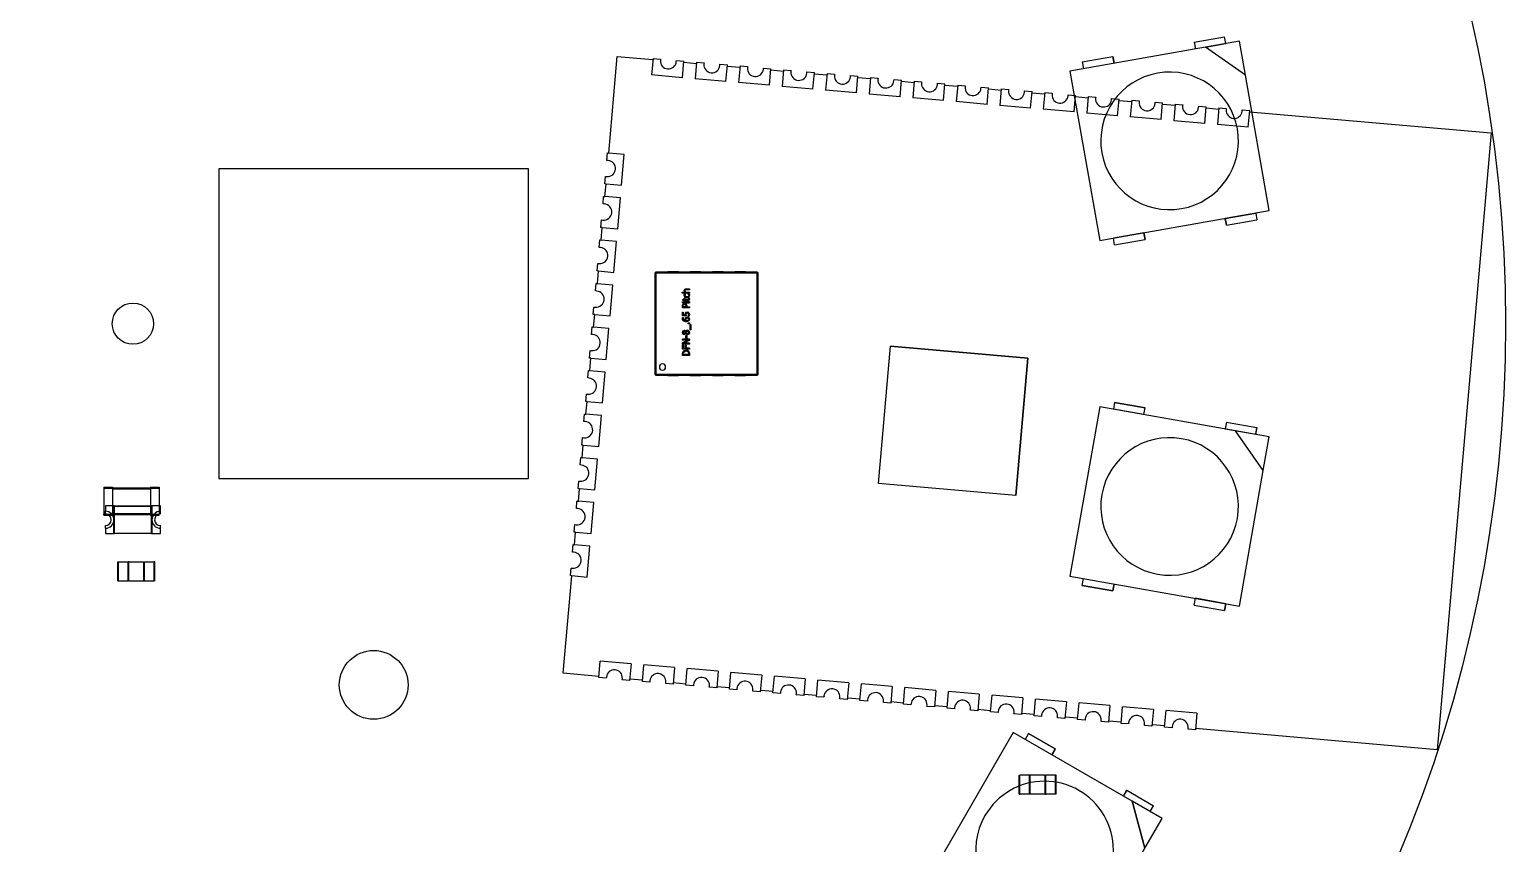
# Model space of a CAD drawing. Extents: x -39.9 to 39.9, y -39.9 to 39.9.
# Drawn here: x -3 to 39.9, y -15.11 to 8.55 of the extents above; entities that cross this region are included whole.
import ezdxf

# ---------------------------------------------------------------- set-up
doc = ezdxf.new("R2010")
doc.units = 0
doc.layers.get('0').update_dxf_attribs({"linetype": 'continuous'})

# ---------------------------------------------------------------- blocks, each defined once
blk = doc.blocks.new('PART__FEATURE008')
at = {"color": 0}
for p, q in [((15.175, 1.47), (15.175, -1.47)), ((18.145, 1.5), (15.205, 1.5)), ((18.145, 1.47), (15.205, 1.47)), ((15.205, 1.47), (15.205, -1.47)), ((15.545, 1.5), (15.545, 1.51)), ((15.855, 1.51), (15.545, 1.51)), ((15.855, 1.5), (15.855, 1.51)), ((16.195, 1.5), (16.195, 1.51)), ((16.505, 1.51), (16.195, 1.51)), ((16.505, 1.5), (16.505, 1.51)), ((16.845, 1.5), (16.845, 1.51)), ((17.155, 1.51), (16.845, 1.51)), ((17.155, 1.5), (17.155, 1.51)), ((17.495, 1.5), (17.495, 1.51)), ((17.805, 1.51), (17.495, 1.51)), ((17.805, 1.5), (17.805, 1.51)), ((18.145, -1.47), (18.145, 1.47)), ((18.175, -1.47), (18.175, 1.47)), ((18.175, -1.47), (18.175, 1.47)), ((15.967, 0.891), (15.967, 0.916)), ((15.967, 0.916), (16.042, 0.916)), ((16.176, 0.891), (15.967, 0.891)), ((16.034, 0.868), (16.062, 0.868)), ((16.062, 0.868), (16.062, 0.866)), ((16.063, 0.916), (16.176, 0.916)), ((16.078, 1.009), (16.176, 1.009)), ((16.176, 0.983), (16.09, 0.983)), ((16.139, 0.866), (16.139, 0.868)), ((16.139, 0.868), (16.167, 0.868)), ((16.176, 1.009), (16.176, 0.983)), ((16.176, 0.916), (16.176, 0.891)), ((15.974, 0.608), (15.974, 0.637)), ((15.974, 0.637), (16.001, 0.637)), ((15.974, 0.637), (15.974, 0.608)), ((16.001, 0.608), (15.974, 0.608)), ((15.974, 0.608), (16.001, 0.608)), ((15.976, 0.459), (15.976, 0.51)), ((16.176, 0.459), (15.976, 0.459)), ((15.982, 0.674), (15.982, 0.699)), ((15.982, 0.699), (16.026, 0.699)), ((16.026, 0.674), (15.982, 0.674)), ((15.999, 0.486), (15.999, 0.508)), ((16.078, 0.486), (15.999, 0.486)), ((16.001, 0.637), (16.001, 0.608)), ((16.001, 0.608), (16.001, 0.637)), ((16.026, 0.699), (16.026, 0.745)), ((16.026, 0.745), (16.046, 0.745)), ((16.026, 0.657), (16.026, 0.674)), ((16.046, 0.657), (16.026, 0.657)), ((16.026, 0.61), (16.026, 0.635)), ((16.026, 0.635), (16.176, 0.635)), ((16.176, 0.635), (16.026, 0.635)), ((16.176, 0.61), (16.026, 0.61)), ((16.026, 0.61), (16.176, 0.61)), ((16.046, 0.745), (16.046, 0.699)), ((16.046, 0.699), (16.118, 0.699)), ((16.13, 0.674), (16.046, 0.674)), ((16.046, 0.674), (16.046, 0.657)), ((16.078, 0.504), (16.078, 0.486)), ((16.101, 0.508), (16.101, 0.486)), ((16.101, 0.486), (16.176, 0.486)), ((16.152, 0.744), (16.152, 0.745)), ((16.152, 0.745), (16.174, 0.745)), ((16.176, 0.635), (16.176, 0.61)), ((16.176, 0.486), (16.176, 0.459)), ((15.975, 0.177), (16, 0.177)), ((15.976, 0.228), (15.976, 0.338)), ((15.976, 0.338), (15.999, 0.338)), ((16.079, 0.228), (15.976, 0.228)), ((15.999, 0.338), (15.999, 0.254)), ((15.999, 0.254), (16.052, 0.254)), ((16, 0.177), (16, 0.175)), ((16.137, -0.005), (16.137, 0.027)), ((16.137, 0.027), (16.176, 0.027)), ((16.14, 0.22), (16.14, 0.222)), ((16.169, 0.22), (16.14, 0.22)), ((16.176, 0.027), (16.176, -0.005)), ((16.076, -0.418), (16.076, -0.342)), ((16.076, -0.342), (16.1, -0.342)), ((16.076, -0.342), (16.076, -0.418)), ((16.1, -0.418), (16.076, -0.418)), ((16.1, -0.342), (16.1, -0.418)), ((16.176, -0.005), (16.137, -0.005)), ((16.199, -0.183), (16.199, -0.028)), ((16.199, -0.028), (16.216, -0.028)), ((16.199, -0.028), (16.199, -0.183)), ((16.216, -0.183), (16.199, -0.183)), ((16.216, -0.028), (16.216, -0.183)), ((15.976, -0.475), (15.976, -0.451)), ((15.976, -0.451), (16.176, -0.451)), ((16.176, -0.451), (15.976, -0.451)), ((15.976, -0.451), (15.976, -0.475)), ((15.976, -0.556), (16.134, -0.475)), ((16.134, -0.475), (15.976, -0.475)), ((16.134, -0.475), (15.976, -0.556)), ((15.976, -0.594), (15.976, -0.556)), ((15.976, -0.556), (15.976, -0.594)), ((16.176, -0.594), (15.976, -0.594)), ((15.976, -0.737), (15.976, -0.618)), ((15.976, -0.618), (15.999, -0.618)), ((15.976, -0.618), (15.976, -0.737)), ((16.176, -0.737), (15.976, -0.737)), ((15.999, -0.618), (15.999, -0.711)), ((15.999, -0.711), (16.056, -0.711)), ((16.176, -0.48), (16.003, -0.569)), ((16.003, -0.569), (16.176, -0.48)), ((16.003, -0.569), (16.176, -0.569)), ((16.176, -0.569), (16.003, -0.569)), ((16.056, -0.711), (16.056, -0.621)), ((16.056, -0.621), (16.079, -0.621)), ((16.056, -0.621), (16.056, -0.711)), ((16.079, -0.621), (16.079, -0.711)), ((16.079, -0.711), (16.176, -0.711)), ((16.176, -0.711), (16.079, -0.711)), ((16.176, -0.451), (16.176, -0.48)), ((16.176, -0.569), (16.176, -0.594)), ((16.176, -0.711), (16.176, -0.737)), ((15.976, -0.924), (15.976, -0.878)), ((16.176, -0.924), (15.976, -0.924)), ((15.999, -0.897), (15.999, -0.877)), ((16.153, -0.897), (15.999, -0.897)), ((16.153, -0.877), (16.153, -0.897)), ((16.176, -0.878), (16.176, -0.924)), ((15.205, -1.47), (18.145, -1.47)), ((15.205, -1.5), (18.145, -1.5)), ((15.545, -1.5), (15.545, -1.51)), ((15.545, -1.51), (15.855, -1.51)), ((15.855, -1.5), (15.855, -1.51)), ((16.195, -1.5), (16.195, -1.51)), ((16.195, -1.51), (16.505, -1.51)), ((16.505, -1.5), (16.505, -1.51)), ((16.845, -1.5), (16.845, -1.51)), ((16.845, -1.51), (17.155, -1.51)), ((17.155, -1.5), (17.155, -1.51)), ((17.495, -1.5), (17.495, -1.51)), ((17.495, -1.51), (17.805, -1.51)), ((17.805, -1.5), (17.805, -1.51))]:
    blk.add_line(p, q, dxfattribs=at)
for points in [[(15.205, 1.47), (15.175, 1.47)], [(15.205, 1.5), (15.205, 1.47)], [(16.845, 1.5), (16.845, 1.5)], [(17.495, 1.5), (17.495, 1.5)], [(18.145, 1.47), (18.145, 1.5)], [(18.175, 1.47), (18.145, 1.47)], [(16.021, 0.962), (16.045, 1.002), (16.078, 1.009)], [(16.078, 1.009), (16.032, 0.993), (16.021, 0.962)], [(16.042, 0.916), (16.021, 0.96), (16.021, 0.962)], [(16.021, 0.962), (16.041, 0.917), (16.042, 0.916)], [(16.022, 0.824), (16.034, 0.868)], [(16.034, 0.868), (16.022, 0.824)], [(16.057, 0.979), (16.045, 0.955)], [(16.045, 0.955), (16.057, 0.979)], [(16.045, 0.955), (16.063, 0.916)], [(16.063, 0.916), (16.045, 0.955)], [(16.062, 0.866), (16.051, 0.849)], [(16.051, 0.849), (16.062, 0.866)], [(16.09, 0.983), (16.057, 0.979)], [(16.157, 0.823), (16.139, 0.866)], [(16.139, 0.866), (16.157, 0.823)], [(16.167, 0.868), (16.175, 0.848)], [(16.175, 0.848), (16.167, 0.868)], [(15.976, 0.51), (15.986, 0.558), (15.988, 0.562)], [(15.988, 0.562), (15.976, 0.514), (15.976, 0.51)], [(15.988, 0.562), (16.03, 0.586), (16.036, 0.586)], [(16.036, 0.586), (15.992, 0.567), (15.988, 0.562)], [(15.999, 0.508), (16.006, 0.544)], [(16.006, 0.544), (16.037, 0.558)], [(16.006, 0.544), (16.037, 0.558)], [(16.043, 0.773), (16.022, 0.817), (16.022, 0.824)], [(16.022, 0.824), (16.038, 0.777), (16.043, 0.773)], [(16.036, 0.586), (16.08, 0.568)], [(16.037, 0.558), (16.066, 0.547)], [(16.037, 0.558), (16.066, 0.547)], [(16.101, 0.754), (16.053, 0.765), (16.043, 0.773)], [(16.043, 0.773), (16.088, 0.754), (16.101, 0.754)], [(16.051, 0.849), (16.044, 0.823)], [(16.044, 0.823), (16.051, 0.849)], [(16.044, 0.823), (16.071, 0.785), (16.101, 0.78)], [(16.101, 0.78), (16.055, 0.795), (16.044, 0.823)], [(16.066, 0.547), (16.078, 0.504)], [(16.08, 0.568), (16.1, 0.523), (16.101, 0.508)], [(16.101, 0.78), (16.147, 0.796), (16.157, 0.823)], [(16.157, 0.823), (16.131, 0.785), (16.101, 0.78)], [(16.16, 0.773), (16.114, 0.754), (16.101, 0.754)], [(16.118, 0.699), (16.147, 0.702)], [(16.147, 0.702), (16.118, 0.699)], [(16.179, 0.717), (16.154, 0.677), (16.13, 0.674)], [(16.147, 0.702), (16.157, 0.724)], [(16.157, 0.724), (16.147, 0.702)], [(16.157, 0.724), (16.152, 0.744)], [(16.152, 0.744), (16.157, 0.724)], [(16.179, 0.824), (16.164, 0.777), (16.16, 0.773)], [(16.16, 0.773), (16.179, 0.818), (16.179, 0.824)], [(16.174, 0.745), (16.179, 0.717)], [(16.179, 0.717), (16.174, 0.745)], [(16.175, 0.848), (16.179, 0.824)], [(16.179, 0.824), (16.175, 0.848)], [(15.972, 0.154), (15.975, 0.177)], [(15.975, 0.177), (15.972, 0.154)], [(16.004, 0.086), (15.976, 0.126), (15.972, 0.154)], [(15.972, 0.154), (15.985, 0.106), (16.004, 0.086)], [(16, 0.175), (15.995, 0.15)], [(15.995, 0.15), (16, 0.175)], [(15.995, 0.15), (16.016, 0.107), (16.062, 0.092)], [(16.062, 0.092), (16.015, 0.107), (15.995, 0.15)], [(16.088, 0.064), (16.038, 0.07), (16.004, 0.086)], [(16.004, 0.086), (16.05, 0.068), (16.088, 0.064)], [(16.048, 0.134), (16.06, 0.172)], [(16.06, 0.172), (16.048, 0.134)], [(16.062, 0.092), (16.048, 0.134)], [(16.048, 0.134), (16.062, 0.092)], [(16.051, 0.272), (16.064, 0.318)], [(16.064, 0.318), (16.051, 0.272)], [(16.052, 0.254), (16.051, 0.272)], [(16.051, 0.272), (16.052, 0.254)], [(16.06, 0.172), (16.103, 0.194), (16.111, 0.194)], [(16.111, 0.194), (16.065, 0.178), (16.06, 0.172)], [(16.064, 0.318), (16.107, 0.339), (16.112, 0.339)], [(16.112, 0.339), (16.067, 0.322), (16.064, 0.318)], [(16.07, 0.128), (16.077, 0.153)], [(16.081, 0.092), (16.07, 0.128)], [(16.081, 0.092), (16.07, 0.128)], [(16.083, 0.3), (16.074, 0.268)], [(16.074, 0.268), (16.083, 0.3)], [(16.074, 0.268), (16.079, 0.228)], [(16.079, 0.228), (16.074, 0.268)], [(16.077, 0.153), (16.112, 0.167)], [(16.094, 0.091), (16.081, 0.092)], [(16.112, 0.312), (16.083, 0.3)], [(16.162, 0.086), (16.117, 0.066), (16.088, 0.064)], [(16.147, 0.106), (16.1, 0.091), (16.094, 0.091)], [(16.147, 0.106), (16.1, 0.091), (16.094, 0.091)], [(16.111, 0.194), (16.157, 0.179), (16.161, 0.175)], [(16.161, 0.175), (16.116, 0.194), (16.111, 0.194)], [(16.112, 0.339), (16.158, 0.323), (16.16, 0.321)], [(16.16, 0.321), (16.115, 0.339), (16.112, 0.339)], [(16.145, 0.301), (16.112, 0.312)], [(16.112, 0.312), (16.145, 0.301)], [(16.112, 0.167), (16.155, 0.146), (16.158, 0.131)], [(16.14, 0.222), (16.151, 0.243)], [(16.151, 0.243), (16.14, 0.222)], [(16.157, 0.273), (16.145, 0.301)], [(16.145, 0.301), (16.157, 0.273)], [(16.158, 0.131), (16.147, 0.106)], [(16.158, 0.131), (16.147, 0.106)], [(16.151, 0.243), (16.157, 0.273)], [(16.157, 0.273), (16.151, 0.243)], [(16.16, 0.321), (16.18, 0.277), (16.18, 0.272)], [(16.161, 0.175), (16.18, 0.13)], [(16.18, 0.13), (16.161, 0.175)], [(16.18, 0.13), (16.162, 0.086)], [(16.162, 0.086), (16.18, 0.13)], [(16.18, 0.272), (16.17, 0.223), (16.169, 0.22)], [(16.169, 0.22), (16.18, 0.268), (16.18, 0.272)], [(15.971, -0.255), (15.987, -0.21), (16.022, -0.195)], [(16.022, -0.195), (15.98, -0.219), (15.971, -0.255)], [(16.024, -0.316), (15.982, -0.293), (15.971, -0.255)], [(15.971, -0.255), (15.988, -0.301), (16.024, -0.316)], [(15.991, -0.256), (16.02, -0.222), (16.022, -0.222)], [(15.991, -0.256), (16.02, -0.222), (16.022, -0.222)], [(16.021, -0.289), (15.991, -0.256), (15.991, -0.256)], [(16.05, -0.27), (16.021, -0.289)], [(16.05, -0.27), (16.021, -0.289)], [(16.022, -0.195), (16.065, -0.218), (16.07, -0.226)], [(16.07, -0.226), (16.031, -0.196), (16.022, -0.195)], [(16.022, -0.222), (16.062, -0.242)], [(16.022, -0.222), (16.062, -0.242)], [(16.068, -0.287), (16.03, -0.315), (16.024, -0.316)], [(16.024, -0.316), (16.065, -0.292), (16.068, -0.287)], [(16.062, -0.242), (16.05, -0.27)], [(16.062, -0.242), (16.05, -0.27)], [(16.12, -0.321), (16.077, -0.3), (16.068, -0.287)], [(16.07, -0.226), (16.104, -0.192), (16.12, -0.19)], [(16.12, -0.19), (16.078, -0.212), (16.07, -0.226)], [(16.076, -0.271), (16.088, -0.241)], [(16.118, -0.294), (16.076, -0.271), (16.076, -0.271)], [(16.088, -0.241), (16.122, -0.218)], [(16.088, -0.241), (16.098, -0.227)], [(16.16, -0.255), (16.132, -0.292), (16.118, -0.294)], [(16.16, -0.255), (16.132, -0.292), (16.118, -0.294)], [(16.12, -0.19), (16.164, -0.21), (16.18, -0.255)], [(16.18, -0.255), (16.163, -0.21), (16.12, -0.19)], [(16.163, -0.303), (16.12, -0.321)], [(16.122, -0.218), (16.159, -0.245), (16.16, -0.255)], [(16.122, -0.218), (16.159, -0.245), (16.16, -0.255)], [(16.18, -0.255), (16.165, -0.302), (16.163, -0.303)], [(16.163, -0.303), (16.18, -0.258), (16.18, -0.255)], [(15.976, -0.878), (15.981, -0.829), (15.992, -0.807)], [(15.992, -0.807), (15.977, -0.854), (15.976, -0.878)], [(15.992, -0.807), (16.029, -0.775), (16.076, -0.766)], [(15.999, -0.877), (16.008, -0.828), (16.011, -0.824)], [(16.011, -0.824), (16.051, -0.796), (16.075, -0.794)], [(16.011, -0.824), (16.051, -0.796), (16.075, -0.794)], [(16.075, -0.794), (16.123, -0.806), (16.139, -0.822)], [(16.075, -0.794), (16.123, -0.806), (16.139, -0.822)], [(16.076, -0.766), (16.124, -0.777), (16.16, -0.807)], [(16.16, -0.807), (16.122, -0.775), (16.076, -0.766)], [(16.139, -0.822), (16.152, -0.869), (16.153, -0.877)], [(16.16, -0.807), (16.175, -0.854), (16.176, -0.878)], [(16.176, -0.878), (16.17, -0.828), (16.16, -0.807)], [(15.175, -1.47), (15.205, -1.47)], [(15.205, -1.47), (15.205, -1.5)], [(18.145, -1.47), (18.175, -1.47)], [(18.145, -1.5), (18.145, -1.47)]]:
    blk.add_lwpolyline(points, dxfattribs=at)
for centre, radius, start, end in [((15.205, 1.47), 0.03, 90, 180), ((18.145, 1.47), 0.03, 0, 90), ((15.394, -1.262), 0.0914, 90, -90), ((15.394, -1.262), 0.0914, 90, -90), ((15.394, -1.262), 0.0914, -90, 90), ((15.205, -1.47), 0.03, -180, -90), ((18.145, -1.47), 0.03, -90, 0)]:
    blk.add_arc(centre, radius, start, end, dxfattribs=at)
blk = doc.blocks.new('PART__FEATURE051')
at = {"color": 0}
for p, q in [((-0.84, -4.755), (-0.59, -4.755)), ((-0.84, -4.755), (-0.59, -4.755)), ((-0.84, -4.78), (-0.84, -5.54)), ((-0.84, -4.78), (-0.59, -4.78)), ((-0.59, -4.775), (0.51, -4.775)), ((-0.59, -4.78), (-0.59, -5.54)), ((-0.59, -4.8), (0.51, -4.8)), ((0.51, -4.755), (0.76, -4.755)), ((0.51, -4.755), (0.76, -4.755)), ((0.51, -4.78), (0.51, -5.54)), ((0.51, -4.78), (0.76, -4.78)), ((0.51, -4.8), (0.51, -5.52)), ((0.76, -4.78), (0.76, -5.54)), ((-0.84, -5.54), (-0.59, -5.54)), ((-0.84, -5.565), (-0.59, -5.565)), ((-0.59, -5.52), (0.51, -5.52)), ((-0.59, -5.545), (0.51, -5.545)), ((0.51, -5.54), (0.76, -5.54)), ((0.51, -5.565), (0.76, -5.565))]:
    blk.add_line(p, q, dxfattribs=at)
for points in [[(-0.84, -4.755), (-0.84, -4.78)], [(-0.59, -4.755), (-0.59, -4.78)], [(-0.59, -4.78), (-0.59, -4.8)], [(0.51, -4.755), (0.51, -4.78)], [(0.76, -4.755), (0.76, -4.78)], [(-0.84, -5.565), (-0.84, -5.54)], [(-0.59, -5.565), (-0.59, -5.54)], [(0.51, -5.54), (0.51, -5.52)], [(0.51, -5.565), (0.51, -5.54)], [(0.76, -5.565), (0.76, -5.54)]]:
    blk.add_lwpolyline(points, dxfattribs=at)
blk = doc.blocks.new('PART__FEATURE023')
at = {"color": 0}
for p, q in [((25.765, -13.675), (25.765, -13.125)), ((26.065, -13.125), (25.785, -13.125)), ((25.785, -13.675), (25.785, -13.125)), ((26.065, -13.675), (26.065, -13.125)), ((26.085, -13.675), (26.085, -13.125)), ((26.515, -13.125), (26.085, -13.125)), ((26.515, -13.675), (26.515, -13.125)), ((26.815, -13.125), (26.535, -13.125)), ((26.535, -13.675), (26.535, -13.125)), ((26.815, -13.675), (26.815, -13.125)), ((26.835, -13.675), (26.835, -13.125)), ((26.065, -13.675), (25.785, -13.675)), ((26.515, -13.675), (26.085, -13.675)), ((26.815, -13.675), (26.535, -13.675))]:
    blk.add_line(p, q, dxfattribs=at)
for points in [[(25.765, -13.125), (25.785, -13.125)], [(26.085, -13.125), (26.065, -13.125)], [(26.515, -13.125), (26.535, -13.125)], [(26.835, -13.125), (26.815, -13.125)], [(25.765, -13.675), (25.785, -13.675)], [(26.085, -13.675), (26.065, -13.675)], [(26.515, -13.675), (26.535, -13.675)], [(26.835, -13.675), (26.815, -13.675)]]:
    blk.add_lwpolyline(points, dxfattribs=at)
blk = doc.blocks.new('PART__FEATURE044')
at = {"color": 0}
for p, q in [((-0.435, -7.475), (-0.435, -6.925)), ((-0.415, -6.925), (-0.135, -6.925)), ((-0.415, -7.475), (-0.415, -6.925)), ((-0.135, -7.475), (-0.135, -6.925)), ((-0.115, -6.925), (0.315, -6.925)), ((-0.115, -7.475), (-0.115, -6.925)), ((0.315, -7.475), (0.315, -6.925)), ((0.315, -7.475), (0.315, -6.925)), ((0.335, -6.925), (0.615, -6.925)), ((0.335, -7.475), (0.335, -6.925)), ((0.615, -7.475), (0.615, -6.925)), ((0.635, -7.475), (0.635, -6.925)), ((-0.415, -7.475), (-0.135, -7.475)), ((-0.115, -7.475), (0.315, -7.475)), ((0.335, -7.475), (0.615, -7.475))]:
    blk.add_line(p, q, dxfattribs=at)
for points in [[(-0.435, -6.925), (-0.415, -6.925)], [(-0.115, -6.925), (-0.135, -6.925)], [(0.315, -6.925), (0.335, -6.925)], [(0.635, -6.925), (0.615, -6.925)], [(-0.435, -7.475), (-0.415, -7.475)], [(-0.115, -7.475), (-0.135, -7.475)], [(0.315, -7.475), (0.335, -7.475)], [(0.635, -7.475), (0.615, -7.475)]]:
    blk.add_lwpolyline(points, dxfattribs=at)
blk = doc.blocks.new('PART__FEATURE037')
at = {"color": 0}
for p, q in [((28.107, -2.417), (27.239, -7.342)), ((32.046, -3.112), (28.107, -2.417)), ((28.536, -2.29), (28.501, -2.487)), ((29.387, -2.643), (28.501, -2.487)), ((28.536, -2.29), (29.422, -2.446)), ((29.422, -2.446), (28.536, -2.29)), ((29.387, -2.643), (29.422, -2.446)), ((31.786, -2.863), (31.751, -3.06)), ((31.786, -2.863), (32.672, -3.019)), ((31.751, -3.06), (32.637, -3.216)), ((31.751, -3.06), (32.637, -3.216)), ((32.858, -4.271), (32.046, -3.112)), ((33.031, -3.286), (32.046, -3.112)), ((32.637, -3.216), (32.672, -3.019)), ((32.858, -4.271), (33.031, -3.286)), ((32.163, -8.21), (32.858, -4.271)), ((27.239, -7.342), (32.163, -8.21)), ((27.598, -7.608), (27.633, -7.411)), ((27.598, -7.608), (28.484, -7.764)), ((28.484, -7.764), (27.598, -7.608)), ((28.519, -7.567), (28.484, -7.764)), ((30.848, -8.181), (30.883, -7.984)), ((31.769, -8.14), (30.883, -7.984)), ((31.769, -8.14), (31.734, -8.337)), ((30.848, -8.181), (31.734, -8.337))]:
    blk.add_line(p, q, dxfattribs=at)
for points in [[(32.672, -3.019), (32.663, -3.069), (32.655, -3.118), (32.646, -3.167), (32.637, -3.216)], [(28.484, -7.764), (28.493, -7.715), (28.502, -7.666), (28.511, -7.617), (28.519, -7.567)], [(31.734, -8.337), (31.743, -8.288), (31.752, -8.239), (31.76, -8.19), (31.769, -8.14)]]:
    blk.add_lwpolyline(points, dxfattribs=at)
for start, end in [(-10, 170), (170, -10)]:
    blk.add_arc((30.135, -5.314), 2, start, end, dxfattribs=at)
blk = doc.blocks.new('PART__FEATURE036')
at = {"color": 0}
for p, q in [((30.848, 8.181), (31.734, 8.337)), ((30.848, 8.181), (30.883, 7.984)), ((32.163, 8.21), (31.178, 8.036)), ((31.769, 8.14), (31.734, 8.337)), ((32.337, 7.225), (32.163, 8.21)), ((31.178, 8.036), (27.239, 7.342)), ((27.598, 7.608), (28.484, 7.764)), ((28.519, 7.567), (28.484, 7.764)), ((31.178, 8.036), (31.769, 8.14)), ((31.178, 8.036), (31.769, 8.14)), ((32.337, 7.225), (31.178, 8.036)), ((27.239, 7.342), (28.107, 2.417)), ((27.598, 7.608), (27.633, 7.411)), ((33.031, 3.286), (32.337, 7.225)), ((28.107, 2.417), (33.031, 3.286)), ((32.637, 3.216), (31.751, 3.06)), ((31.751, 3.06), (32.637, 3.216)), ((31.786, 2.863), (31.751, 3.06)), ((31.786, 2.863), (32.672, 3.019)), ((32.637, 3.216), (32.672, 3.019)), ((29.387, 2.643), (28.501, 2.487)), ((29.387, 2.643), (28.501, 2.487)), ((29.387, 2.643), (29.422, 2.446)), ((28.536, 2.29), (28.501, 2.487)), ((28.536, 2.29), (29.422, 2.446))]:
    blk.add_line(p, q, dxfattribs=at)
for points in [[(28.484, 7.764), (28.493, 7.715), (28.502, 7.666), (28.511, 7.617), (28.519, 7.567)], [(31.751, 3.06), (31.76, 3.011), (31.768, 2.962), (31.777, 2.912), (31.786, 2.863)], [(29.422, 2.446), (29.414, 2.496), (29.405, 2.545), (29.396, 2.594), (29.387, 2.643)]]:
    blk.add_lwpolyline(points, dxfattribs=at)
for start, end in [(10, -170), (-170, 10)]:
    blk.add_arc((30.135, 5.314), 2, start, end, dxfattribs=at)
blk = doc.blocks.new('PART__FEATURE007')
at = {"color": 0}
for p, q in [((-0.8, -5.3), (-0.8, -5.452)), ((-0.54, -5.3), (-0.8, -5.3)), ((-0.8, -5.452), (-0.8, -5.452)), ((-0.8, -5.53), (-0.8, -5.452)), ((-0.8, -5.53), (-0.8, -5.53)), ((-0.55, -6.09), (-0.55, -5.31)), ((-0.54, -5.3), (0.54, -5.3)), ((0.54, -5.31), (-0.54, -5.31)), ((-0.54, -5.31), (-0.54, -6.09)), ((0.8, -5.3), (0.54, -5.3)), ((0.54, -6.09), (0.54, -5.31)), ((0.55, -5.31), (0.55, -6.09)), ((0.8, -5.452), (0.8, -5.3)), ((0.8, -5.452), (0.8, -5.452)), ((0.8, -5.53), (0.8, -5.452)), ((0.8, -5.53), (0.8, -5.53)), ((-0.8, -5.87), (-0.8, -5.87)), ((-0.8, -5.948), (-0.8, -5.87)), ((-0.8, -5.948), (-0.8, -6.1)), ((-0.8, -5.948), (-0.8, -5.948)), ((0.8, -5.87), (0.8, -5.87)), ((0.8, -5.948), (0.8, -5.87)), ((0.8, -6.1), (0.8, -5.948)), ((0.8, -5.948), (0.8, -5.948)), ((-0.8, -6.1), (-0.54, -6.1)), ((-0.54, -6.09), (0.54, -6.09)), ((0.54, -6.1), (-0.54, -6.1)), ((0.54, -6.1), (0.8, -6.1))]:
    blk.add_line(p, q, dxfattribs=at)
for points in [[(-0.54, -5.31), (-0.55, -5.31)], [(-0.54, -5.31), (-0.54, -5.3)], [(0.54, -5.3), (0.54, -5.31)], [(0.55, -5.31), (0.54, -5.31)], [(-0.54, -6.09), (-0.55, -6.09)], [(-0.54, -6.09), (-0.54, -6.1)], [(0.54, -6.1), (0.54, -6.09)], [(0.55, -6.09), (0.54, -6.09)]]:
    blk.add_lwpolyline(points, dxfattribs=at)
for centre, radius, start, end in [((-0.8, -5.7), 0.248, -90, 90), ((-0.8, -5.7), 0.248, -90, 90), ((-0.8, -5.7), 0.17, -90, 90), ((-0.54, -5.31), 0.01, 90, 180), ((-0.54, -5.31), 0.01, 90, 180), ((-0.54, -5.31), 0.01, 90, 180), ((0.54, -5.31), 0.01, 0, 90), ((0.54, -5.31), 0.01, 0, 90), ((0.54, -5.31), 0.01, 0, 90), ((0.8, -5.7), 0.248, 90, -90), ((0.8, -5.7), 0.248, 90, -90), ((0.8, -5.7), 0.17, 90, -90), ((-0.54, -6.09), 0.01, -180, -90), ((-0.54, -6.09), 0.01, -180, -90), ((-0.54, -6.09), 0.01, -180, -90), ((0.54, -6.09), 0.01, -90, 0), ((0.54, -6.09), 0.01, -90, 0)]:
    blk.add_arc(centre, radius, start, end, dxfattribs=at)
blk = doc.blocks.new('PART__FEATURE038')
at = {"color": 0}
for p, q in [((25.585, -11.885), (23.085, -16.215)), ((29.049, -13.885), (25.585, -11.885)), ((26.032, -11.912), (25.932, -12.085)), ((26.032, -11.912), (26.811, -12.362)), ((26.811, -12.362), (26.032, -11.912)), ((26.711, -12.535), (26.811, -12.362)), ((28.89, -13.562), (28.79, -13.735)), ((28.89, -13.562), (29.669, -14.012)), ((29.415, -15.251), (29.049, -13.885)), ((29.915, -14.385), (29.049, -13.885)), ((29.049, -13.885), (29.415, -15.251)), ((29.569, -14.185), (29.669, -14.012)), ((29.415, -15.251), (29.915, -14.385)), ((27.415, -18.715), (29.415, -15.251)), ((23.085, -16.215), (27.415, -18.715)), ((23.332, -16.588), (23.432, -16.415)), ((23.332, -16.588), (24.111, -17.038)), ((24.111, -17.038), (23.332, -16.588)), ((24.211, -16.865), (24.111, -17.038)), ((26.19, -18.238), (26.29, -18.065)), ((26.19, -18.238), (26.969, -18.688)), ((27.069, -18.515), (26.969, -18.688))]:
    blk.add_line(p, q, dxfattribs=at)
for points in [[(26.811, -12.362), (26.786, -12.405), (26.761, -12.448), (26.736, -12.492), (26.711, -12.535)], [(28.79, -13.735), (28.815, -13.692), (28.84, -13.648), (28.865, -13.605), (28.89, -13.562)], [(23.432, -16.415), (23.407, -16.458), (23.382, -16.502), (23.357, -16.545), (23.332, -16.588)], [(26.969, -18.688), (26.994, -18.645), (27.019, -18.602), (27.044, -18.558), (27.069, -18.515)]]:
    blk.add_lwpolyline(points, dxfattribs=at)
for start, end in [(-30, 150), (150, -30)]:
    blk.add_arc((26.5, -15.3), 2, start, end, dxfattribs=at)
blk = doc.blocks.new('PART__FEATURE')
at = {"color": 0}
for p, q in [((2.5, 4.5), (2.5, -4.5)), ((11.5, 4.5), (2.5, 4.5)), ((11.5, -4.5), (11.5, 4.5)), ((2.5, -4.5), (11.5, -4.5))]:
    blk.add_line(p, q, dxfattribs=at)
for centre, radius in [((0, 0), 39.898), ((0, 0), 0.6), ((7, -10.5), 1)]:
    blk.add_circle(centre, radius, dxfattribs=at)
blk = doc.blocks.new('PART__FEATURE006')
at = {"color": 0}
for p, q in [((13.834, 4.961), (14.08, 7.768)), ((14.08, 7.768), (15.116, 7.677)), ((15.119, 7.712), (15.077, 7.229)), ((15.119, 7.712), (15.335, 7.693)), ((15.335, 7.693), (15.332, 7.658)), ((15.796, 7.618), (15.799, 7.653)), ((15.799, 7.653), (16.015, 7.634)), ((15.973, 7.15), (16.015, 7.634)), ((16.012, 7.599), (16.381, 7.566)), ((16.384, 7.601), (16.342, 7.118)), ((16.384, 7.601), (16.601, 7.582)), ((16.601, 7.582), (16.598, 7.547)), ((17.061, 7.507), (17.064, 7.542)), ((17.064, 7.542), (17.281, 7.523)), ((17.238, 7.04), (17.281, 7.523)), ((17.277, 7.488), (17.646, 7.456)), ((17.649, 7.491), (17.607, 7.007)), ((17.649, 7.491), (17.866, 7.472)), ((17.866, 7.472), (17.863, 7.437)), ((18.326, 7.396), (18.329, 7.431)), ((18.329, 7.431), (18.546, 7.412)), ((18.503, 6.929), (18.546, 7.412)), ((18.543, 7.377), (18.911, 7.345)), ((18.914, 7.38), (18.872, 6.897)), ((18.914, 7.38), (19.131, 7.361)), ((19.131, 7.361), (19.128, 7.326)), ((19.591, 7.286), (19.594, 7.32)), ((19.594, 7.32), (19.811, 7.301)), ((19.769, 6.818), (19.811, 7.301)), ((15.973, 7.15), (15.077, 7.229)), ((17.238, 7.04), (16.342, 7.118)), ((18.503, 6.929), (17.607, 7.007)), ((19.769, 6.818), (18.872, 6.897)), ((19.808, 7.267), (20.176, 7.234)), ((20.179, 7.269), (20.137, 6.786)), ((20.179, 7.269), (20.396, 7.25)), ((20.396, 7.25), (20.393, 7.215)), ((20.856, 7.175), (20.859, 7.21)), ((20.859, 7.21), (21.076, 7.191)), ((21.034, 6.708), (21.076, 7.191)), ((21.073, 7.156), (21.442, 7.124)), ((21.445, 7.159), (21.402, 6.675)), ((21.445, 7.159), (21.661, 7.14)), ((21.661, 7.14), (21.658, 7.105)), ((22.121, 7.064), (22.125, 7.099)), ((22.125, 7.099), (22.341, 7.08)), ((22.299, 6.597), (22.341, 7.08)), ((22.338, 7.045), (22.707, 7.013)), ((22.71, 7.048), (22.668, 6.565)), ((22.71, 7.048), (22.926, 7.029)), ((22.926, 7.029), (22.923, 6.994)), ((23.387, 6.954), (23.39, 6.988)), ((23.39, 6.988), (23.606, 6.969)), ((23.564, 6.486), (23.606, 6.969)), ((23.603, 6.935), (23.972, 6.902)), ((23.975, 6.937), (23.933, 6.454)), ((23.975, 6.937), (24.192, 6.918)), ((24.192, 6.918), (24.189, 6.883)), ((24.652, 6.843), (24.655, 6.878)), ((24.655, 6.878), (24.872, 6.859)), ((21.034, 6.708), (20.137, 6.786)), ((22.299, 6.597), (21.402, 6.675)), ((23.564, 6.486), (22.668, 6.565)), ((24.829, 6.376), (23.933, 6.454)), ((24.829, 6.376), (24.872, 6.859)), ((24.868, 6.824), (25.237, 6.792)), ((25.24, 6.826), (25.198, 6.343)), ((25.24, 6.826), (25.457, 6.808)), ((25.457, 6.808), (25.454, 6.773)), ((25.917, 6.732), (25.92, 6.767)), ((25.92, 6.767), (26.137, 6.748)), ((26.094, 6.265), (26.137, 6.748)), ((26.134, 6.713), (26.502, 6.681)), ((26.505, 6.716), (26.463, 6.233)), ((26.505, 6.716), (26.722, 6.697)), ((26.722, 6.697), (26.719, 6.662)), ((27.182, 6.621), (27.185, 6.656)), ((27.185, 6.656), (27.402, 6.637)), ((27.36, 6.154), (27.402, 6.637)), ((27.399, 6.602), (27.767, 6.57)), ((27.77, 6.605), (27.728, 6.122)), ((27.77, 6.605), (27.987, 6.586)), ((27.987, 6.586), (27.984, 6.551)), ((28.447, 6.511), (28.45, 6.546)), ((28.45, 6.546), (28.667, 6.527)), ((28.625, 6.044), (28.667, 6.527)), ((28.664, 6.492), (29.033, 6.46)), ((29.036, 6.494), (28.993, 6.011)), ((29.036, 6.494), (29.252, 6.475)), ((29.252, 6.475), (29.249, 6.441)), ((26.094, 6.265), (25.198, 6.343)), ((27.36, 6.154), (26.463, 6.233)), ((28.625, 6.044), (27.728, 6.122)), ((29.89, 5.933), (28.993, 6.011)), ((29.712, 6.4), (29.716, 6.435)), ((29.716, 6.435), (29.932, 6.416)), ((29.89, 5.933), (29.932, 6.416)), ((29.929, 6.381), (30.298, 6.349)), ((30.301, 6.384), (30.259, 5.901)), ((30.301, 6.384), (30.517, 6.365)), ((30.517, 6.365), (30.514, 6.33)), ((30.978, 6.289), (30.981, 6.324)), ((30.981, 6.324), (31.197, 6.305)), ((31.155, 5.822), (31.197, 6.305)), ((31.194, 6.27), (31.563, 6.238)), ((31.566, 6.273), (31.524, 5.79)), ((31.566, 6.273), (31.783, 6.254)), ((31.783, 6.254), (31.78, 6.219)), ((32.243, 6.179), (32.246, 6.214)), ((32.246, 6.214), (32.463, 6.195)), ((32.42, 5.711), (32.463, 6.195)), ((32.459, 6.16), (39.483, 5.545)), ((31.155, 5.822), (30.259, 5.901)), ((32.42, 5.711), (31.524, 5.79)), ((39.483, 5.545), (37.914, -12.386)), ((13.775, 4.748), (13.794, 4.964)), ((13.815, 4.744), (13.775, 4.748)), ((13.794, 4.964), (13.834, 4.961)), ((13.834, 4.961), (13.834, 4.958)), ((14.282, 4.919), (13.834, 4.958)), ((14.204, 4.023), (14.282, 4.919)), ((13.715, 4.063), (13.734, 4.28)), ((13.755, 4.059), (13.715, 4.063)), ((13.723, 3.696), (13.755, 4.059)), ((13.734, 4.28), (13.774, 4.276)), ((13.755, 4.062), (14.204, 4.023)), ((13.755, 4.062), (13.755, 4.059)), ((13.665, 3.483), (13.684, 3.699)), ((13.704, 3.479), (13.665, 3.483)), ((13.684, 3.699), (13.723, 3.696)), ((13.723, 3.696), (13.723, 3.693)), ((14.171, 3.654), (13.723, 3.693)), ((14.093, 2.758), (14.171, 3.654)), ((13.605, 2.798), (13.624, 3.014)), ((13.624, 3.014), (13.664, 3.011)), ((13.645, 2.794), (13.605, 2.798)), ((13.613, 2.431), (13.645, 2.794)), ((13.645, 2.797), (14.093, 2.758)), ((13.645, 2.797), (13.645, 2.794)), ((13.554, 2.217), (13.573, 2.434)), ((13.594, 2.214), (13.554, 2.217)), ((13.573, 2.434), (13.613, 2.431)), ((13.613, 2.431), (13.613, 2.428)), ((14.061, 2.389), (13.613, 2.428)), ((13.982, 1.492), (14.061, 2.389)), ((13.494, 1.533), (13.513, 1.749)), ((13.513, 1.749), (13.553, 1.746)), ((13.534, 1.529), (13.494, 1.533)), ((13.502, 1.165), (13.534, 1.529)), ((13.534, 1.532), (13.982, 1.492)), ((13.534, 1.532), (13.534, 1.529)), ((13.443, 0.952), (13.462, 1.169)), ((13.483, 0.949), (13.443, 0.952)), ((13.462, 1.169), (13.502, 1.165)), ((13.502, 1.165), (13.502, 1.163)), ((13.95, 1.124), (13.502, 1.163)), ((13.872, 0.227), (13.95, 1.124)), ((13.383, 0.267), (13.402, 0.484)), ((13.402, 0.484), (13.442, 0.481)), ((13.423, 0.264), (13.383, 0.267)), ((13.391, -0.1), (13.423, 0.264)), ((13.423, 0.266), (13.872, 0.227)), ((13.423, 0.266), (13.423, 0.264)), ((13.333, -0.313), (13.352, -0.096)), ((13.372, -0.316), (13.333, -0.313)), ((13.352, -0.096), (13.391, -0.1)), ((13.391, -0.1), (13.391, -0.102)), ((13.839, -0.141), (13.391, -0.102)), ((13.761, -1.038), (13.839, -0.141)), ((13.273, -0.998), (13.292, -0.781)), ((13.292, -0.781), (13.331, -0.785)), ((21.677, -4.642), (22.026, -0.657)), ((26.01, -1.005), (22.026, -0.657)), ((22.026, -0.657), (26.01, -1.005)), ((13.312, -1.001), (13.273, -0.998)), ((13.281, -1.365), (13.312, -1.001)), ((13.313, -0.999), (13.312, -1.001)), ((13.313, -0.999), (13.761, -1.038)), ((25.662, -4.99), (26.01, -1.005)), ((26.01, -1.005), (25.662, -4.99)), ((13.222, -1.578), (13.241, -1.361)), ((13.262, -1.582), (13.222, -1.578)), ((13.241, -1.361), (13.281, -1.365)), ((13.281, -1.365), (13.28, -1.367)), ((13.729, -1.407), (13.28, -1.367)), ((13.65, -2.303), (13.729, -1.407)), ((13.162, -2.263), (13.181, -2.046)), ((13.181, -2.046), (13.221, -2.05)), ((13.202, -2.266), (13.162, -2.263)), ((13.17, -2.63), (13.202, -2.266)), ((13.202, -2.264), (13.65, -2.303)), ((13.202, -2.264), (13.202, -2.266)), ((13.111, -2.843), (13.13, -2.627)), ((13.151, -2.847), (13.111, -2.843)), ((13.13, -2.627), (13.17, -2.63)), ((13.17, -2.63), (13.17, -2.633)), ((13.618, -2.672), (13.17, -2.633)), ((13.54, -3.568), (13.618, -2.672)), ((13.051, -3.528), (13.07, -3.311)), ((13.07, -3.311), (13.11, -3.315)), ((13.091, -3.532), (13.051, -3.528)), ((13.059, -3.895), (13.091, -3.532)), ((13.091, -3.529), (13.54, -3.568)), ((13.091, -3.529), (13.091, -3.532)), ((13, -4.108), (13.019, -3.892)), ((13.04, -4.112), (13, -4.108)), ((13.019, -3.892), (13.059, -3.895)), ((13.059, -3.895), (13.059, -3.898)), ((13.507, -3.937), (13.059, -3.898)), ((13.429, -4.833), (13.507, -3.937)), ((12.941, -4.793), (12.96, -4.577)), ((12.96, -4.577), (12.999, -4.58)), ((25.662, -4.99), (21.677, -4.642)), ((12.98, -4.797), (12.941, -4.793)), ((12.949, -5.16), (12.98, -4.797)), ((12.981, -4.794), (12.98, -4.797)), ((12.981, -4.794), (13.429, -4.833)), ((12.89, -5.374), (12.909, -5.157)), ((12.93, -5.377), (12.89, -5.374)), ((12.909, -5.157), (12.949, -5.16)), ((12.949, -5.16), (12.948, -5.163)), ((13.397, -5.202), (12.948, -5.163)), ((13.318, -6.099), (13.397, -5.202)), ((12.83, -6.058), (12.849, -5.842)), ((12.849, -5.842), (12.889, -5.845)), ((12.779, -6.639), (12.798, -6.422)), ((12.798, -6.422), (12.838, -6.426)), ((12.87, -6.062), (12.83, -6.058)), ((12.838, -6.426), (12.87, -6.062)), ((12.838, -6.426), (12.838, -6.428)), ((13.286, -6.467), (12.838, -6.428)), ((12.87, -6.059), (13.318, -6.099)), ((12.87, -6.059), (12.87, -6.062)), ((12.819, -6.642), (12.779, -6.639)), ((13.208, -7.364), (13.286, -6.467)), ((12.719, -7.324), (12.738, -7.107)), ((12.738, -7.107), (12.778, -7.11)), ((12.511, -10.164), (12.759, -7.327)), ((12.759, -7.327), (12.719, -7.324)), ((12.759, -7.325), (13.208, -7.364)), ((12.759, -7.325), (12.759, -7.327)), ((13.544, -10.289), (13.586, -9.806)), ((14.483, -9.885), (13.586, -9.806)), ((13.547, -10.254), (12.511, -10.164)), ((13.761, -10.308), (13.544, -10.289)), ((13.764, -10.273), (13.761, -10.308)), ((14.483, -9.885), (14.44, -10.368)), ((14.809, -10.4), (14.851, -9.917)), ((15.748, -9.995), (14.851, -9.917)), ((15.748, -9.995), (15.706, -10.478)), ((16.074, -10.511), (16.116, -10.027)), ((17.013, -10.106), (16.116, -10.027)), ((17.013, -10.106), (16.971, -10.589)), ((17.339, -10.621), (17.382, -10.138)), ((18.278, -10.217), (17.382, -10.138)), ((18.278, -10.217), (18.236, -10.7)), ((18.605, -10.732), (18.647, -10.249)), ((19.543, -10.327), (18.647, -10.249)), ((14.224, -10.349), (14.227, -10.314)), ((14.44, -10.368), (14.224, -10.349)), ((14.812, -10.365), (14.443, -10.333)), ((15.026, -10.419), (14.809, -10.4)), ((15.029, -10.384), (15.026, -10.419)), ((15.489, -10.459), (15.492, -10.425)), ((15.706, -10.478), (15.489, -10.459)), ((16.077, -10.476), (15.709, -10.444)), ((16.291, -10.53), (16.074, -10.511)), ((16.294, -10.495), (16.291, -10.53)), ((16.754, -10.57), (16.757, -10.535)), ((16.971, -10.589), (16.754, -10.57)), ((17.342, -10.586), (16.974, -10.554)), ((17.556, -10.64), (17.339, -10.621)), ((17.559, -10.605), (17.556, -10.64)), ((18.019, -10.681), (18.022, -10.646)), ((18.236, -10.7), (18.019, -10.681)), ((18.608, -10.697), (18.239, -10.665)), ((18.824, -10.716), (18.821, -10.751)), ((19.543, -10.327), (19.501, -10.81)), ((19.87, -10.843), (19.912, -10.36)), ((20.809, -10.438), (19.912, -10.36)), ((20.809, -10.438), (20.766, -10.921)), ((21.135, -10.953), (21.177, -10.47)), ((22.074, -10.549), (21.177, -10.47)), ((22.074, -10.549), (22.031, -11.032)), ((22.4, -11.064), (22.442, -10.581)), ((23.339, -10.659), (22.442, -10.581)), ((23.339, -10.659), (23.297, -11.143)), ((23.665, -11.175), (23.707, -10.692)), ((24.604, -10.77), (23.707, -10.692)), ((18.821, -10.751), (18.605, -10.732)), ((19.284, -10.791), (19.287, -10.757)), ((19.501, -10.81), (19.284, -10.791)), ((19.873, -10.808), (19.504, -10.776)), ((20.086, -10.862), (19.87, -10.843)), ((20.089, -10.827), (20.086, -10.862)), ((20.55, -10.902), (20.553, -10.867)), ((20.766, -10.921), (20.55, -10.902)), ((21.138, -10.919), (20.769, -10.886)), ((21.352, -10.972), (21.135, -10.953)), ((21.355, -10.937), (21.352, -10.972)), ((21.815, -11.013), (21.818, -10.978)), ((22.031, -11.032), (21.815, -11.013)), ((22.403, -11.029), (22.034, -10.997)), ((22.617, -11.083), (22.4, -11.064)), ((22.62, -11.048), (22.617, -11.083)), ((23.08, -11.124), (23.083, -11.089)), ((23.297, -11.143), (23.08, -11.124)), ((23.668, -11.14), (23.3, -11.108)), ((24.604, -10.77), (24.562, -11.253)), ((24.93, -11.285), (24.973, -10.802)), ((25.869, -10.881), (24.973, -10.802)), ((25.869, -10.881), (25.827, -11.364)), ((26.196, -11.396), (26.238, -10.913)), ((27.134, -10.991), (26.238, -10.913)), ((27.134, -10.991), (27.092, -11.475)), ((27.461, -11.507), (27.503, -11.024)), ((28.4, -11.102), (27.503, -11.024)), ((28.4, -11.102), (28.357, -11.585)), ((28.726, -11.618), (28.768, -11.134)), ((29.665, -11.213), (28.768, -11.134)), ((23.882, -11.194), (23.665, -11.175)), ((23.885, -11.159), (23.882, -11.194)), ((24.345, -11.234), (24.348, -11.199)), ((24.562, -11.253), (24.345, -11.234)), ((24.933, -11.251), (24.565, -11.218)), ((25.147, -11.304), (24.93, -11.285)), ((25.15, -11.27), (25.147, -11.304)), ((25.61, -11.345), (25.613, -11.31)), ((25.827, -11.364), (25.61, -11.345)), ((26.199, -11.361), (25.83, -11.329)), ((26.412, -11.415), (26.196, -11.396)), ((26.415, -11.38), (26.412, -11.415)), ((26.875, -11.456), (26.878, -11.421)), ((27.092, -11.475), (26.875, -11.456)), ((27.464, -11.472), (27.095, -11.44)), ((27.677, -11.526), (27.461, -11.507)), ((27.68, -11.491), (27.677, -11.526)), ((28.141, -11.566), (28.144, -11.531)), ((28.357, -11.585), (28.141, -11.566)), ((28.729, -11.583), (28.36, -11.55)), ((29.665, -11.213), (29.622, -11.696)), ((29.991, -11.728), (30.033, -11.245)), ((30.93, -11.323), (30.033, -11.245)), ((30.93, -11.323), (30.888, -11.807)), ((28.943, -11.636), (28.726, -11.618)), ((28.946, -11.602), (28.943, -11.636)), ((29.406, -11.677), (29.409, -11.642)), ((29.622, -11.696), (29.406, -11.677)), ((29.994, -11.693), (29.626, -11.661)), ((30.208, -11.747), (29.991, -11.728)), ((30.211, -11.712), (30.208, -11.747)), ((30.671, -11.788), (30.674, -11.753)), ((30.888, -11.807), (30.671, -11.788)), ((37.914, -12.386), (30.891, -11.772))]:
    blk.add_line(p, q, dxfattribs=at)
for centre, radius, start, end in [((15.564, 7.638), 0.233, 175, -5), ((16.829, 7.527), 0.233, 175, -5), ((18.094, 7.417), 0.233, 175, -5), ((19.36, 7.306), 0.233, 175, -5), ((20.625, 7.195), 0.233, 175, -5), ((21.89, 7.084), 0.233, 175, -5), ((23.155, 6.974), 0.233, 175, -5), ((24.42, 6.863), 0.233, 175, -5), ((25.685, 6.752), 0.233, 175, -5), ((26.951, 6.642), 0.233, 175, -5), ((28.216, 6.531), 0.233, 175, -5), ((29.481, 6.42), 0.233, 175, -5), ((30.746, 6.31), 0.233, 175, -5), ((32.011, 6.199), 0.233, 175, -5), ((13.795, 4.51), 0.235, -95, 85), ((13.684, 3.245), 0.235, -95, 85), ((13.573, 1.98), 0.235, -95, 85), ((13.463, 0.715), 0.235, -95, 85), ((13.352, -0.55), 0.235, -95, 85), ((13.241, -1.816), 0.235, -95, 85), ((13.131, -3.081), 0.235, -95, 85), ((13.02, -4.346), 0.235, -95, 85), ((12.909, -5.611), 0.235, -95, 85), ((12.798, -6.876), 0.235, -95, 85), ((13.995, -10.294), 0.233, -5, 175), ((15.26, -10.404), 0.233, -5, 175), ((16.526, -10.515), 0.233, -5, 175), ((17.791, -10.626), 0.233, -5, 175), ((19.056, -10.736), 0.233, -5, 175), ((20.321, -10.847), 0.233, -5, 175), ((21.586, -10.958), 0.233, -5, 175), ((22.851, -11.068), 0.233, -5, 175), ((24.117, -11.179), 0.233, -5, 175), ((25.382, -11.29), 0.233, -5, 175), ((26.647, -11.4), 0.233, -5, 175), ((27.912, -11.511), 0.233, -5, 175), ((29.177, -11.622), 0.233, -5, 175), ((30.442, -11.733), 0.233, -5, 175)]:
    blk.add_arc(centre, radius, start, end, dxfattribs=at)

msp = doc.modelspace()

# ---------------------------------------------------------------- block references
at = {"color": 0}
for name in ['PART__FEATURE', 'PART__FEATURE036', 'PART__FEATURE006', 'PART__FEATURE008', 'PART__FEATURE037', 'PART__FEATURE051', 'PART__FEATURE007', 'PART__FEATURE044', 'PART__FEATURE038', 'PART__FEATURE023']:
    msp.add_blockref(name, (0, 0), dxfattribs=at)

doc.saveas('drawing.dxf')
